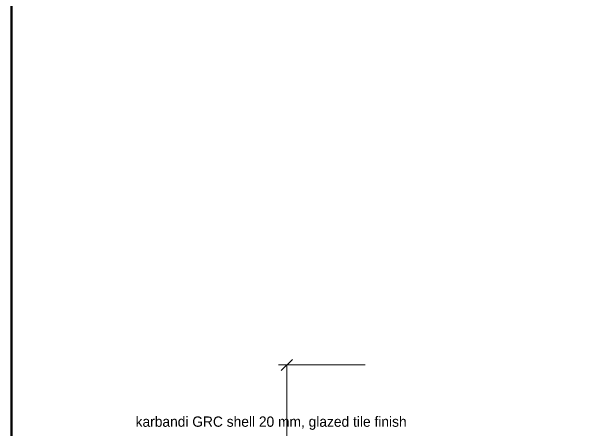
# Model space of a CAD drawing. Header units: metres. Extents: x 10 to 831, y 10 to 584.
# Drawn here: x 10 to 112, y 361.1 to 435.9 of the extents above; entities that cross this region are included whole.
import ezdxf
from ezdxf.enums import TextEntityAlignment as Align

# ---------------------------------------------------------------- set-up
doc = ezdxf.new("R2010")
doc.units = ezdxf.units.M
for name, color, linetype, lineweight in [('DIM', 1, 'Continuous', 13), ('FRAME', 7, 'Continuous', 50), ('TXT', 7, 'Continuous', 18)]:
    doc.layers.add(name, color=color, linetype=linetype, lineweight=lineweight)

msp = doc.modelspace()

# ---------------------------------------------------------------- linework, layer by layer
at = {"layer": 'DIM'}
for p, q in [((58.2, 371.8), (60.2, 373.8)), ((73.2, 372.8), (57.7, 372.8)), ((59.2, 300), (59.2, 372.8))]:
    msp.add_line(p, q, dxfattribs=at)
at = {"layer": 'FRAME'}
msp.add_lwpolyline([(10, 10), (831, 10), (831, 584), (10, 584), (10, 10)], close=True, dxfattribs=at)

# ---------------------------------------------------------------- texts
at = {"layer": 'TXT'}
msp.add_text('karbandi GRC shell 20 mm, glazed tile finish', height=1.84, dxfattribs=at).set_placement((80.6, 361.76), align=Align.RIGHT)

doc.saveas('drawing.dxf')
